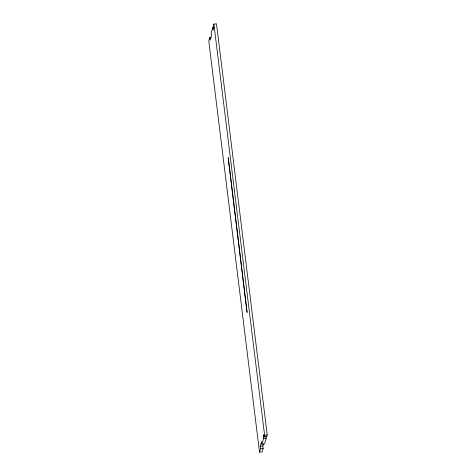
<?xml version="1.0" encoding="UTF-8"?>
<svg xmlns="http://www.w3.org/2000/svg" width="476" height="476" viewBox="0 0 476 476"><rect width="100%" height="100%" fill="white"/><g stroke="black" fill="none" stroke-linecap="round" stroke-linejoin="round"><path stroke-width="0.71" d="M211.1 37.467L209.797 37.61L208.774 40.99L259.509 452.2L262.121 451.92L263.145 448.535L262.823 445.964L263.418 444.013M214.164 27.322L212.855 27.465L211.171 33.04L211.487 35.611L210.112 40.18L209.797 37.61M265.971 436.462L266.203 438.39L264.519 443.971L261.913 444.257L263.597 438.676L263.276 436.105L263.787 434.415L264.103 436.986L266.715 436.7L267.226 435.01L216.491 23.8L213.879 24.08L213.367 25.775L213.682 28.346L213.177 30.036L212.855 27.465M259.509 452.2L260.533 448.82L260.217 446.25L261.592 441.686L261.913 444.257M264.103 436.986L264.614 435.296L213.879 24.08M264.614 435.296L267.226 435.01M263.276 436.105L264.585 435.962M263.597 438.676L266.203 438.39M260.217 446.25L262.823 445.964M260.533 448.82L263.145 448.535M228.2 157.657L247.074 312.369L228.2 157.657"/></g></svg>
